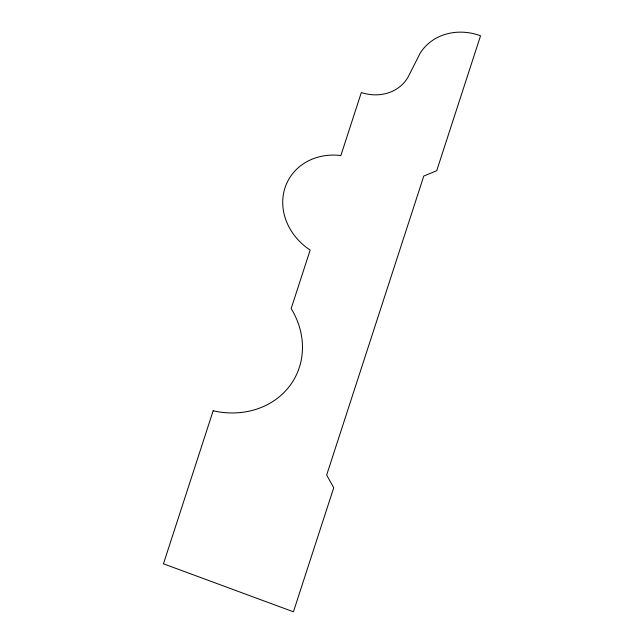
<?xml version="1.0" encoding="UTF-8"?>
<svg xmlns="http://www.w3.org/2000/svg" width="644" height="644" viewBox="0 0 644 644"><rect width="100%" height="100%" fill="white"/><g stroke="black" fill="none" stroke-linecap="round" stroke-linejoin="round"><path stroke-width="0.97" d="M213.156 410.792L163.455 563.798L293.431 611.8L333.737 487.733L326.661 475.039L423.792 176.037L436.713 170.732L480.545 35.782A53.444 47.141 28.4 0 0 420.009 53.476L408.336 76.555A42.214 37.239 28.4 0 1 361.324 92.551L340.861 155.558A58.008 51.174 28.4 0 0 284.994 187.847A58.008 51.174 28.4 0 0 310.158 250.057L291.16 308.557A80.5 71.017 28.4 0 1 289.51 386.207A80.5 71.017 28.4 0 1 213.156 410.792"/></g></svg>
